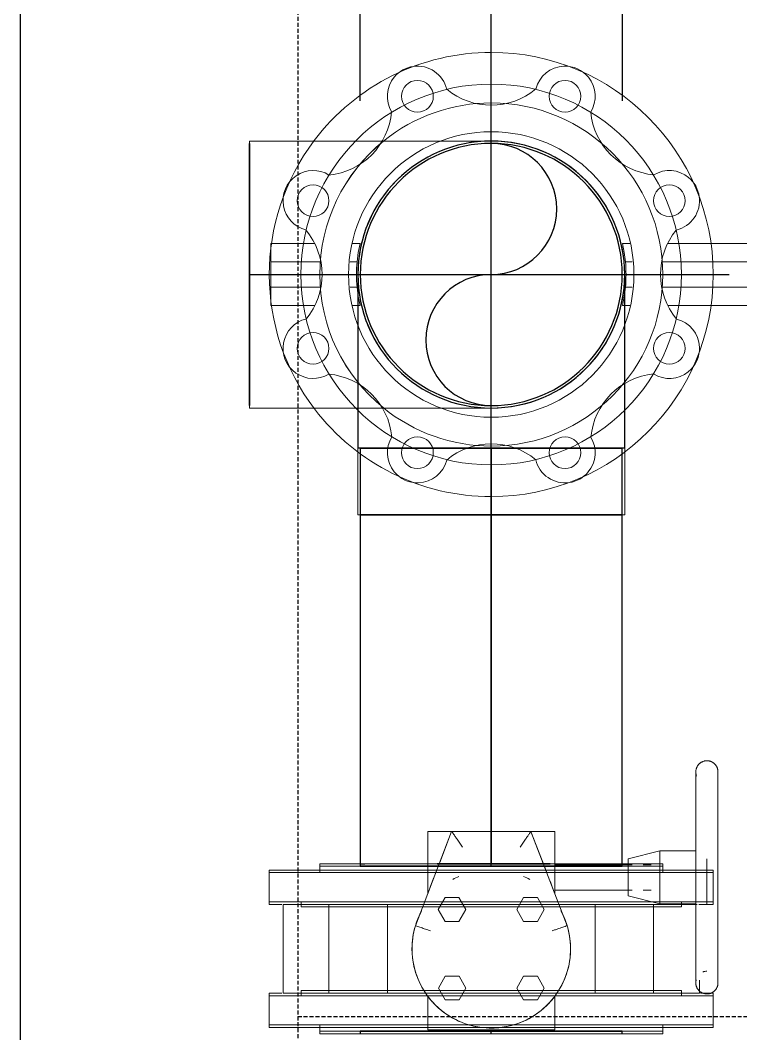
# Model space of a CAD drawing. Extents: x 0 to 160756, y 0 to 229247.
# Drawn here: x 54235 to 54690, y 73039 to 73678 of the extents above; entities that cross this region are included whole.
import ezdxf
from ezdxf.xclip import XClip

# ---------------------------------------------------------------- set-up
doc = ezdxf.new("R2010")
doc.units = 0
doc.header["$LTSCALE"] = 10
doc.header["$XCLIPFRAME"] = 2
doc.linetypes.add('H12設備棟3F$0$HIDDEN', pattern=[0.375, 0.25, -0.125])
for name, color, linetype in [('H12設備棟3F$0$ARC-BEAM', 252, 'H12設備棟3F$0$HIDDEN'), ('H12設備棟3F$0$KABE1', 252, 'Continuous'), ('XCM7P30CDA$0$U-CDA-PIPE', 252, 'Continuous')]:
    doc.layers.add(name, color=color, linetype=linetype)
doc.layers.add('XCM7P30CDA$0$M-PIPE--10', color=252, linetype='Continuous', lineweight=5)
doc.layers.add('XCM7P30CDA$0$細線-1', color=252, linetype='Continuous', lineweight=5)

# ---------------------------------------------------------------- blocks, each defined once
blk = doc.blocks.new('H12設備棟3F')
at = {"layer": 'H12設備棟3F$0$ARC-BEAM'}
for p, q in [((54410.23, 76875.3), (54410.23, 68825.3)), ((54410.23, 73050.3), (58435.23, 73050.3))]:
    blk.add_line(p, q, dxfattribs=at)
at = {"layer": 'H12設備棟3F$0$KABE1', "linetype": 'Continuous', "lineweight": 30}
blk.add_line((54235.23, 76875.3), (54235.23, 70075.3), dxfattribs=at)
blk = doc.blocks.new('XCM7P30CDA$0$法蘭 - JIS 10K - 標準-875956-LB1 全區')
at = {"layer": 'XCM7P30CDA$0$M-PIPE--10'}
for p, q in [((3.18, 140), (1.59, 140)), ((1.59, 132.08), (1.59, 140)), ((1.59, 140), (1.59, 132.08)), ((25.59, 93.66), (25.59, 108.15)), ((25.59, 108.15), (25.59, 93.66))]:
    blk.add_line(p, q, dxfattribs=at)
at = {"layer": 'XCM7P30CDA$0$細線-1'}
for p, q in [((21.59, 140), (21.59, -140)), ((1.59, 120), (0, 120)), ((0, -120), (0, 120)), ((0, 120), (0, 31.06)), ((23.18, 108.15), (21.59, 108.15)), ((25.59, 93.66), (25.59, -108.15)), ((1.59, -41.47), (1.59, 42.16)), ((0, -31.06), (0, -120)), ((25.59, -108.15), (25.59, -93.66)), ((21.59, -108.15), (25.59, -108.15)), ((0, -120), (1.59, -120)), ((1.59, -140), (1.59, -130.92)), ((1.59, -140), (21.59, -140))]:
    blk.add_line(p, q, dxfattribs=at)
blk = doc.blocks.new('XCM7P30CDA$0$法蘭 - JIS 10K - 標準-1018274-LB1 全區')
at = {"layer": 'XCM7P30CDA$0$M-PIPE--10'}
for p, q in [((3.17, 140), (1.59, 140)), ((1.59, 140), (1.59, 132.06)), ((1.59, 132.06), (1.59, 140)), ((25.59, 108.15), (25.59, 93.66)), ((25.59, 93.66), (25.59, 108.15)), ((25.59, -93.66), (25.59, -108.15)), ((25.59, -108.15), (25.59, -93.66)), ((1.59, -132.08), (1.59, -140)), ((1.59, -140), (1.59, -132.08)), ((1.59, -140), (3.17, -140))]:
    blk.add_line(p, q, dxfattribs=at)
at = {"layer": 'XCM7P30CDA$0$細線-1'}
for p, q in [((21.59, 140), (21.59, -140)), ((1.59, 120), (0, 120)), ((0, 120), (0, 31.06)), ((0, -120), (0, 120)), ((23.17, 108.15), (21.59, 108.15)), ((25.59, 93.66), (25.59, -93.66)), ((1.59, -40.14), (1.59, 40.14)), ((0, -31.06), (0, -120)), ((21.59, -108.15), (23.17, -108.15)), ((0, -120), (1.59, -120))]:
    blk.add_line(p, q, dxfattribs=at)
blk = doc.blocks.new('XCM7P30CDA$0$短彎頭 - 焊接 1 - 90度-V195-LB1 全區')
at = {"layer": 'XCM7P30CDA$0$M-PIPE--10'}
for p, q in [((23929.34, 166528.51), (23845.19, 166528.51)), ((23848.06, 166528.51), (23929.34, 166528.51)), ((23929.34, 166528.51), (24010.62, 166528.51)), ((24013.49, 166528.51), (23929.34, 166528.51))]:
    blk.add_line(p, q, dxfattribs=at)
at = {"layer": 'XCM7P30CDA$0$M-PIPE--10', "flags": 128}
for points in [[(23845.19, 166528.51), (23845.19, 166534.57), (23845.19, 166540.62), (23845.19, 166546.65), (23845.19, 166552.65), (23845.19, 166558.61), (23845.19, 166564.52), (23845.19, 166569.63)], [(24013.49, 166569.63), (24013.49, 166566.11), (24013.49, 166560.21), (24013.49, 166554.26), (24013.49, 166548.27), (24013.49, 166542.25), (24013.49, 166536.2), (24013.49, 166530.14), (24013.49, 166528.51)]]:
    blk.add_lwpolyline(points, dxfattribs=at)
at = {"layer": 'XCM7P30CDA$0$細線-1', "flags": 128}
for points in [[(23845.19, 166680.02), (23845.26, 166683.39), (23845.46, 166686.75), (23845.8, 166690.09), (23846.27, 166693.43), (23846.87, 166696.74), (23847.6, 166700.02), (23848.47, 166703.28), (23849.46, 166706.49), (23850.59, 166709.66), (23851.83, 166712.79), (23853.21, 166715.86), (23854.7, 166718.88), (23856.31, 166721.83), (23858.05, 166724.72), (23859.89, 166727.54), (23861.85, 166730.27), (23863.91, 166732.93), (23866.08, 166735.51), (23868.35, 166737.99), (23870.71, 166740.39), (23873.17, 166742.68), (23875.73, 166744.88), (23878.36, 166746.97), (23881.08, 166748.96), (23883.88, 166750.83), (23886.74, 166752.59), (23889.68, 166754.24), (23892.68, 166755.76), (23895.74, 166757.17), (23898.85, 166758.45), (23902.01, 166759.61), (23905.21, 166760.64), (23908.46, 166761.54), (23911.73, 166762.31), (23915.04, 166762.95), (23918.37, 166763.45), (23921.71, 166763.82), (23925.07, 166764.06), (23928.43, 166764.17), (23929.34, 166764.17)], [(23929.34, 166764.17), (23932.71, 166764.1), (23936.07, 166763.9), (23939.42, 166763.57), (23942.75, 166763.1), (23946.06, 166762.49), (23949.34, 166761.76), (23952.6, 166760.89), (23955.81, 166759.9), (23958.99, 166758.78), (23962.11, 166757.53), (23965.18, 166756.16), (23968.2, 166754.66), (23971.15, 166753.05), (23974.04, 166751.32), (23976.86, 166749.47), (23979.6, 166747.52), (23982.25, 166745.45), (23984.83, 166743.29), (23987.31, 166741.02), (23989.71, 166738.65), (23992, 166736.19), (23994.2, 166733.64), (23996.29, 166731), (23998.28, 166728.28), (24000.15, 166725.49), (24001.91, 166722.62), (24003.56, 166719.68), (24005.09, 166716.68), (24006.49, 166713.63), (24007.77, 166710.51), (24008.93, 166707.35), (24009.96, 166704.15), (24010.86, 166700.9), (24011.63, 166697.63), (24012.27, 166694.32), (24012.77, 166691), (24013.15, 166687.65), (24013.38, 166684.29), (24013.49, 166680.93), (24013.49, 166680.02)], [(23845.19, 166569.68), (23845.19, 166570.38), (23845.19, 166576.17), (23845.19, 166581.88), (23845.19, 166587.51), (23845.19, 166593.04), (23845.19, 166598.47), (23845.19, 166603.79), (23845.19, 166608.99), (23845.19, 166614.06), (23845.19, 166618.99), (23845.19, 166623.78), (23845.19, 166628.41), (23845.19, 166632.89), (23845.19, 166637.2), (23845.19, 166641.33), (23845.19, 166645.28), (23845.19, 166649.05), (23845.19, 166652.63), (23845.19, 166656), (23845.19, 166659.17), (23845.19, 166662.14), (23845.19, 166664.88), (23845.19, 166667.42), (23845.19, 166669.72), (23845.19, 166671.81), (23845.19, 166673.66), (23845.19, 166675.28), (23845.19, 166676.67), (23845.19, 166677.82), (23845.19, 166678.73), (23845.19, 166679.4), (23845.19, 166679.83), (23845.19, 166680.01), (23845.19, 166680.02)], [(24013.49, 166680.02), (24013.49, 166679.9), (24013.49, 166679.54), (24013.49, 166678.93), (24013.49, 166678.09), (24013.49, 166677), (24013.49, 166675.68), (24013.49, 166674.12), (24013.49, 166672.33), (24013.49, 166670.31), (24013.49, 166668.06), (24013.49, 166665.59), (24013.49, 166662.9), (24013.49, 166659.99), (24013.49, 166656.88), (24013.49, 166653.56), (24013.49, 166650.04), (24013.49, 166646.32), (24013.49, 166642.42), (24013.49, 166638.33), (24013.49, 166634.07), (24013.49, 166629.64), (24013.49, 166625.04), (24013.49, 166620.3), (24013.49, 166615.4), (24013.49, 166610.37), (24013.49, 166605.21), (24013.49, 166599.92), (24013.49, 166594.52), (24013.49, 166589.01), (24013.49, 166583.41), (24013.49, 166577.72), (24013.49, 166571.95), (24013.49, 166569.68)]]:
    blk.add_lwpolyline(points, dxfattribs=at)
at = {"layer": 'XCM7P30CDA$0$細線-1'}
for start, end in [(90, 270), (317.78387, 90), (270, 315)]:
    blk.add_arc((23929.34, 166680.02), 84.15, start, end, dxfattribs=at)
blk = doc.blocks.new('XCM7P30CDA$0$Butterfly-Valve-150A-手輪 - 150A-1311922-LB1 全區')
at = {"layer": 'XCM7P30CDA$0$M-PIPE--10'}
for p, q in [((28, 131.35), (-28, 131.35)), ((28, 131.35), (-28, 131.35)), ((-28, 102.55), (-28, 131.25)), ((28, 131.25), (28, 102.55)), ((-28, 120.04), (-28, 125.11)), ((-28, 124.95), (-28, 116.72)), ((-28, 124.29), (-28, 120.01)), ((28, 125.11), (28, 120.04)), ((28, 116.72), (28, 124.95)), ((28, 120.01), (28, 124.29)), ((-28, 116.72), (-28, 115.79)), ((28, 115.79), (28, 116.72)), ((-28, 92.64), (-28, 102.55)), ((28, 102.55), (-28, 102.55)), ((28, 102.55), (28, 92.64)), ((28, 65.54), (-28, 65.54)), ((-28, 40.18), (-28, 65.5)), ((28, 65.5), (28, 44.74)), ((74, 25), (14.54, 47.84)), ((-30, 40), (-51, 40)), ((-51, 32.5), (-51, 40)), ((-51, 40), (-51, 32.5)), ((-30, 40), (-51, 40)), ((74, 40), (34.95, 40)), ((74, 40), (34.95, 40)), ((74, 32.5), (74, 40)), ((74, 40), (74, 32.5)), ((-51, 23.13), (-51, 32.5)), ((-32.25, 28.98), (-24.75, 33.31)), ((-24.75, 33.31), (-17.25, 28.98)), ((17.25, 29.08), (24.75, 33.41)), ((24.75, 33.41), (32.25, 29.08)), ((54.47, 32.5), (74, 25)), ((74, 32.5), (74, 31.43)), ((-32.25, 20.32), (-32.25, 28.98)), ((-17.25, 28.98), (-17.25, 20.32)), ((17.25, 20.42), (17.25, 29.08)), ((32.25, 29.08), (32.25, 20.42)), ((74, 31.43), (74, 25)), ((-51, -23.13), (-51, 23.13)), ((-24.75, 15.99), (-32.25, 20.32)), ((-17.25, 20.32), (-24.75, 15.99)), ((24.75, 16.09), (17.25, 20.42)), ((32.25, 20.42), (24.75, 16.09)), ((74, -25), (74, 25)), ((-51, 17.75), (-51, 15.5)), ((-51, 15.5), (-51, 17.75)), ((-32.25, -20.42), (-24.75, -16.09)), ((-24.75, -16.09), (-17.25, -20.42)), ((17.25, -20.42), (24.75, -16.09)), ((24.75, -16.09), (32.25, -20.42)), ((-51, -35), (-51, -23.13)), ((-32.25, -29.08), (-32.25, -20.42)), ((-17.25, -20.42), (-17.25, -29.08)), ((14.54, -47.84), (74, -25)), ((17.25, -29.08), (17.25, -20.42)), ((32.25, -20.42), (32.25, -29.08)), ((74, -25), (47.97, -35)), ((74, -25), (74, -31.43)), ((-24.75, -33.41), (-32.25, -29.08)), ((-17.25, -29.08), (-24.75, -33.41)), ((24.75, -33.41), (17.25, -29.08)), ((32.25, -29.08), (24.75, -33.41)), ((74, -31.43), (74, -35)), ((-51, -40), (-51, -35)), ((-51, -35), (-51, -36.29)), ((74, -36.29), (74, -35)), ((74, -35), (74, -40)), ((74, -40), (74, -37.5)), ((-51, -38.54), (-51, -40)), ((-51, -40), (-30, -40)), ((-28, -65.51), (-28, -40.02)), ((28, -44.53), (28, -65.51)), ((34.95, -40), (74, -40)), ((37, -40), (37, -88.84)), ((37, -40), (37.27, -40)), ((53, -40), (37, -40)), ((52.73, -40), (53, -40)), ((53, -88.84), (53, -40)), ((-28, -62.14), (-28, -60.3)), ((-28, -60.3), (-28, -62.14)), ((28, -62.14), (28, -60.3)), ((28, -60.3), (28, -62.14)), ((-28, -65.54), (28, -65.54)), ((33.37, -86.38), (28.37, -106.25)), ((33.37, -86.38), (56.62, -86.38)), ((37.29, -86.38), (33.37, -86.38)), ((48.16, -86.38), (41.84, -86.38)), ((56.62, -86.38), (52.71, -86.38)), ((61.62, -106.25), (56.62, -86.38)), ((-28, -102.37), (-28, -92.47)), ((28, -92.47), (28, -102.37)), ((37, -95.78), (37, -100.85)), ((53, -100.85), (53, -95.78)), ((-28, -131.27), (-28, -102.37)), ((28, -102.37), (-28, -102.37)), ((28, -102.37), (28, -129.86)), ((61.62, -106.25), (28.37, -106.25)), ((28.37, -106.25), (36.79, -106.25)), ((28.37, -106.25), (28.37, -129.15)), ((53.21, -106.25), (61.62, -106.25)), ((61.62, -129.24), (61.62, -106.25)), ((-28, -115.77), (-28, -116.93)), ((-28, -116.93), (-28, -125.11)), ((-28, -120.02), (-28, -124.46)), ((-28, -124.95), (-28, -120.04)), ((28, -116.93), (28, -115.77)), ((28, -125.11), (28, -116.93)), ((28, -124.46), (28, -120.02)), ((28, -120.04), (28, -124.95)), ((-28, -131.35), (-28, -131.25)), ((-28, -131.35), (-19.88, -131.35)), ((-28, -131.35), (-19.88, -131.35)), ((33.94, -129), (-21.5, -129)), ((111.5, -129), (56.06, -129)), ((28.37, -136), (56.76, -136)), ((52.34, -136), (37.66, -136)), ((-21.5, -143), (45, -143)), ((45, -143), (111.5, -143))]:
    blk.add_line(p, q, dxfattribs=at)
at = {"layer": 'XCM7P30CDA$0$M-PIPE--10', "flags": 128}
for points in [[(14.54, 47.84), (12.61, 48.38), (10.67, 48.85), (8.7, 49.24), (6.73, 49.55), (4.74, 49.77), (2.75, 49.92), (0.75, 49.99), (-1.25, 49.98), (-3.25, 49.89), (-5.24, 49.72), (-7.23, 49.48), (-9.2, 49.15), (-11.16, 48.74), (-13.1, 48.25), (-15.02, 47.69), (-16.91, 47.05), (-18.78, 46.34), (-20.62, 45.55), (-22.42, 44.69), (-24.19, 43.76), (-25.92, 42.76), (-27.61, 41.68), (-29.26, 40.55), (-30.85, 39.34), (-32.4, 38.08), (-33.9, 36.75), (-35.34, 35.37), (-36.73, 33.93), (-38.06, 32.43), (-39.32, 30.88), (-40.53, 29.29), (-41.66, 27.64), (-42.74, 25.95), (-43.74, 24.22), (-44.67, 22.45), (-45.54, 20.65), (-46.33, 18.81), (-47.04, 16.95), (-47.68, 15.05), (-48.24, 13.13), (-48.73, 11.19), (-49.14, 9.23), (-49.47, 7.26), (-49.72, 5.28), (-49.89, 3.29), (-49.98, 1.29), (-49.99, -0.71), (-49.93, -2.71), (-49.78, -4.71), (-49.55, -6.69), (-49.24, -8.67), (-48.86, -10.63), (-48.39, -12.58), (-47.85, -14.5), (-47.23, -16.4), (-46.54, -18.28), (-45.77, -20.12), (-44.93, -21.94), (-44.02, -23.72), (-43.03, -25.46), (-41.98, -27.16), (-40.86, -28.82), (-39.68, -30.43), (-38.43, -31.99), (-37.12, -33.5), (-35.75, -34.96), (-34.32, -36.36), (-32.84, -37.7), (-31.31, -38.99), (-29.72, -40.21), (-28.09, -41.36), (-26.41, -42.45), (-24.69, -43.48), (-22.94, -44.43), (-21.14, -45.31), (-19.31, -46.12), (-17.45, -46.86), (-15.56, -47.52), (-13.65, -48.1), (-11.72, -48.61), (-9.76, -49.04), (-7.8, -49.39), (-5.81, -49.66), (-3.82, -49.85), (-1.83, -49.97), (0.17, -50), (2.17, -49.95), (4.17, -49.83), (6.16, -49.62), (8.14, -49.33), (10.1, -48.97), (12.05, -48.53), (13.98, -48), (14.54, -47.84)], [(41.92, 37.32), (39.52, 38.25), (37.56, 39), (36.13, 39.55), (35.24, 39.89), (34.95, 40)], [(34.95, 40), (36.91, 39.25), (39.54, 38.24), (42.74, 37.01), (46.39, 35.6), (50.35, 34.08)], [(43.51, -36.71), (41.46, -37.5), (39.6, -38.21), (37.99, -38.83), (36.69, -39.33), (35.73, -39.7), (35.15, -39.92), (34.95, -40)], [(34.95, -40), (35.15, -39.92), (35.73, -39.7), (36.69, -39.33), (37.99, -38.83), (39.6, -38.21), (41.46, -37.5), (43.51, -36.71)], [(-28.5, -136), (-28.49, -135.72), (-28.48, -135.44), (-28.45, -135.16), (-28.41, -134.88), (-28.36, -134.61), (-28.3, -134.34), (-28.23, -134.07), (-28.14, -133.8), (-28.05, -133.53), (-27.95, -133.27), (-27.83, -133.02), (-27.71, -132.77), (-27.57, -132.52), (-27.43, -132.28), (-27.28, -132.05), (-27.11, -131.82), (-26.94, -131.6), (-26.76, -131.38), (-26.57, -131.18), (-26.38, -130.98), (-26.17, -130.79), (-25.96, -130.6), (-25.74, -130.43), (-25.51, -130.27), (-25.28, -130.11), (-25.04, -129.96), (-24.8, -129.83), (-24.55, -129.7), (-24.3, -129.58), (-24.04, -129.48), (-23.77, -129.38), (-23.51, -129.29), (-23.24, -129.22), (-22.96, -129.15), (-22.69, -129.1), (-22.41, -129.06), (-22.13, -129.03), (-21.86, -129.01), (-21.58, -129), (-21.5, -129)], [(111.5, -129), (111.45, -129), (111.29, -129), (111.02, -129), (110.65, -129), (110.17, -129), (109.59, -129), (108.91, -129), (108.12, -129), (107.24, -129), (106.25, -129), (105.17, -129), (103.99, -129), (102.71, -129), (101.34, -129), (99.88, -129), (98.34, -129), (96.71, -129), (95, -129), (93.2, -129), (91.33, -129), (89.39, -129), (87.37, -129), (85.29, -129), (83.14, -129), (80.93, -129), (78.66, -129), (76.34, -129), (73.97, -129), (71.56, -129), (69.1, -129), (66.6, -129), (64.07, -129), (61.5, -129), (58.91, -129), (56.3, -129), (53.67, -129), (51.03, -129), (48.38, -129), (45.72, -129), (43.06, -129), (40.4, -129), (37.75, -129), (35.11, -129), (32.49, -129), (29.89, -129), (27.31, -129), (24.76, -129), (22.25, -129), (19.77, -129), (17.33, -129), (14.93, -129), (12.58, -129), (10.29, -129), (8.05, -129), (5.86, -129), (3.75, -129), (1.69, -129), (-0.29, -129), (-2.2, -129), (-4.04, -129), (-5.79, -129), (-7.47, -129), (-9.06, -129), (-10.57, -129), (-11.98, -129), (-13.31, -129), (-14.54, -129), (-15.68, -129), (-16.72, -129), (-17.66, -129), (-18.5, -129), (-19.24, -129), (-19.87, -129), (-20.41, -129), (-20.83, -129), (-21.16, -129), (-21.37, -129), (-21.48, -129), (-21.5, -129)], [(-21.5, -129), (-21.45, -129), (-21.29, -129), (-21.02, -129), (-20.65, -129), (-20.17, -129), (-19.59, -129), (-18.91, -129), (-18.12, -129), (-17.24, -129), (-16.25, -129), (-15.17, -129), (-13.99, -129), (-12.71, -129), (-11.34, -129), (-9.88, -129), (-8.34, -129), (-6.71, -129), (-5, -129), (-3.2, -129)], [(94.04, -129), (95.79, -129), (97.47, -129), (99.06, -129), (100.57, -129), (101.98, -129), (103.31, -129), (104.54, -129), (105.68, -129), (106.72, -129), (107.66, -129), (108.5, -129), (109.24, -129), (109.87, -129), (110.41, -129), (110.83, -129), (111.16, -129), (111.37, -129), (111.48, -129), (111.5, -129)], [(111.5, -129), (111.78, -129.01), (112.06, -129.02), (112.34, -129.05), (112.62, -129.09), (112.89, -129.14), (113.16, -129.2), (113.43, -129.27), (113.7, -129.36), (113.97, -129.45), (114.23, -129.55), (114.48, -129.67), (114.73, -129.79), (114.98, -129.93), (115.22, -130.07), (115.45, -130.22), (115.68, -130.39), (115.9, -130.56), (116.12, -130.74), (116.32, -130.93), (116.52, -131.12), (116.71, -131.33), (116.9, -131.54), (117.07, -131.76), (117.23, -131.99), (117.39, -132.22), (117.54, -132.46), (117.67, -132.7), (117.8, -132.95), (117.92, -133.2), (118.02, -133.46), (118.12, -133.73), (118.21, -133.99), (118.28, -134.26), (118.35, -134.54), (118.4, -134.81), (118.44, -135.09), (118.47, -135.37), (118.49, -135.64), (118.5, -135.92), (118.5, -136)], [(-21.5, -143), (-21.78, -142.99), (-22.06, -142.98), (-22.34, -142.95), (-22.62, -142.91), (-22.89, -142.86), (-23.16, -142.8), (-23.43, -142.73), (-23.7, -142.64), (-23.97, -142.55), (-24.23, -142.45), (-24.48, -142.33), (-24.73, -142.21), (-24.98, -142.07), (-25.22, -141.93), (-25.45, -141.78), (-25.68, -141.61), (-25.9, -141.44), (-26.12, -141.26), (-26.32, -141.07), (-26.52, -140.88), (-26.71, -140.67), (-26.9, -140.46), (-27.07, -140.24), (-27.23, -140.01), (-27.39, -139.78), (-27.54, -139.54), (-27.67, -139.3), (-27.8, -139.05), (-27.92, -138.8), (-28.02, -138.54), (-28.12, -138.27), (-28.21, -138.01), (-28.28, -137.74), (-28.35, -137.46), (-28.4, -137.19), (-28.44, -136.91), (-28.47, -136.63), (-28.49, -136.36), (-28.5, -136.08), (-28.5, -136)], [(118.5, -136), (118.49, -136.28), (118.48, -136.56), (118.45, -136.84), (118.41, -137.12), (118.36, -137.39), (118.3, -137.66), (118.23, -137.93), (118.14, -138.2), (118.05, -138.47), (117.95, -138.73), (117.83, -138.98), (117.71, -139.23), (117.57, -139.48), (117.43, -139.72), (117.28, -139.95), (117.11, -140.18), (116.94, -140.4), (116.76, -140.62), (116.57, -140.82), (116.38, -141.02), (116.17, -141.21), (115.96, -141.4), (115.74, -141.57), (115.51, -141.73), (115.28, -141.89), (115.04, -142.04), (114.8, -142.17), (114.55, -142.3), (114.3, -142.42), (114.04, -142.52), (113.77, -142.62), (113.51, -142.71), (113.24, -142.78), (112.96, -142.85), (112.69, -142.9), (112.41, -142.94), (112.13, -142.97), (111.86, -142.99), (111.58, -143), (111.5, -143)], [(-21.5, -143), (-21.45, -143), (-21.29, -143), (-21.02, -143), (-20.65, -143), (-20.17, -143), (-19.59, -143), (-18.91, -143), (-18.12, -143), (-17.24, -143), (-16.25, -143), (-15.17, -143), (-13.99, -143), (-12.71, -143), (-11.34, -143), (-9.88, -143), (-8.34, -143), (-6.71, -143), (-5, -143), (-3.2, -143), (-1.33, -143), (0.61, -143), (2.63, -143), (4.71, -143), (6.86, -143), (9.07, -143), (11.34, -143), (13.66, -143), (16.03, -143), (18.44, -143), (20.9, -143), (23.4, -143), (25.93, -143), (28.5, -143), (31.09, -143), (33.7, -143), (36.33, -143), (38.97, -143), (41.62, -143), (44.28, -143), (46.94, -143), (49.6, -143), (52.25, -143), (54.89, -143), (57.51, -143), (60.11, -143), (62.69, -143), (65.24, -143), (67.75, -143), (70.23, -143), (72.67, -143), (75.07, -143), (77.42, -143), (79.71, -143), (81.95, -143), (84.14, -143), (86.25, -143), (88.31, -143)], [(-18.5, -143), (-19.24, -143), (-19.87, -143), (-20.41, -143), (-20.83, -143), (-21.16, -143), (-21.37, -143), (-21.48, -143), (-21.5, -143)], [(-4.04, -143), (-5.79, -143), (-7.47, -143), (-9.06, -143), (-10.57, -143), (-11.98, -143), (-13.31, -143), (-14.54, -143)], [(88.31, -143), (90.29, -143), (92.2, -143), (94.04, -143), (95.79, -143), (97.47, -143), (99.06, -143), (100.57, -143), (101.98, -143), (103.31, -143), (104.54, -143), (105.68, -143), (106.72, -143), (107.66, -143), (108.5, -143), (109.24, -143), (109.87, -143), (110.41, -143), (110.83, -143), (111.16, -143), (111.37, -143), (111.48, -143), (111.5, -143)], [(111.5, -143), (111.45, -143), (111.29, -143), (111.02, -143), (110.65, -143), (110.17, -143), (109.59, -143), (108.91, -143), (108.12, -143), (107.24, -143), (106.25, -143), (105.17, -143), (103.99, -143), (102.71, -143), (101.34, -143), (99.88, -143), (98.34, -143), (96.71, -143), (95, -143), (93.2, -143)]]:
    blk.add_lwpolyline(points, dxfattribs=at)
at = {"layer": 'XCM7P30CDA$0$M-PIPE--10'}
for start, end in [(90, 141.42857), (73.20839, 90), (61.46989, 71.8167), (139.4584, 224.427), (146.80158, 166.46443), (24.09229, 29.06458), (167.3722, 190.8719), (193.94124, 213.19842), (330.93542, 335.90771), (220.32819, 270), (270, 298.53011)]:
    blk.add_arc((0, 0), 50, start, end, dxfattribs=at)
for points, knots in [([(14.54, 47.84), (14.54, 47.84), (14.31, 47.19), (13.46, 44.7), (12.38, 41.55), (11.66, 39.43), (11.3, 38.37)], [0, 0, 0, 0, 0.285714, 0.571429, 0.785714, 1, 1, 1, 1]), ([(-38, 32.5), (-37.45, 33.14), (-36.34, 34.37), (-34.77, 35.95), (-33.67, 36.97), (-33.04, 37.53), (-32.63, 37.88), (-32.12, 38.32), (-31.53, 38.81), (-30.8, 39.39), (-30.3, 39.77), (-30, 40)], [0, 0, 0, 0, 0.2, 0.4, 0.55, 0.5875, 0.625, 0.7, 0.775, 0.85, 1, 1, 1, 1]), ([(-30, 40), (-30.01, 39.99), (-30.07, 39.95), (-30.22, 39.84), (-30.36, 39.73), (-30.54, 39.59), (-30.77, 39.41), (-30.97, 39.25), (-31.15, 39.11), (-31.28, 39.01), (-31.41, 38.9), (-31.6, 38.75), (-31.85, 38.54), (-32.16, 38.28), (-32.48, 38.01), (-32.81, 37.73), (-33.25, 37.34), (-34.05, 36.63), (-35.22, 35.51), (-36.63, 34.06), (-37.54, 33.03), (-38, 32.5)], [0, 0, 0, 0, 0.071429, 0.107143, 0.142857, 0.178571, 0.214286, 0.25, 0.267857, 0.285714, 0.303571, 0.321429, 0.357143, 0.392857, 0.428571, 0.464286, 0.5, 0.571429, 0.714286, 0.857143, 1, 1, 1, 1]), ([(64, 18.13), (64.89, 18.72), (66.18, 19.63), (67.84, 20.77), (69.01, 21.57), (70.1, 22.32), (71.09, 23), (71.96, 23.6), (72.93, 24.26), (73.77, 24.84), (74, 25), (74, 25)], [0, 0, 0, 0, 0.166667, 0.25, 0.333333, 0.416667, 0.5, 0.583333, 0.666667, 0.833333, 1, 1, 1, 1]), ([(64, -18.13), (64.87, -18.74), (66.18, -19.63), (67.84, -20.77), (69.01, -21.57), (70.11, -22.32), (71.09, -23), (71.96, -23.59), (72.93, -24.26), (73.77, -24.84), (74, -25), (74, -25)], [0, 0, 0, 0, 0.166667, 0.25, 0.333333, 0.416667, 0.5, 0.583333, 0.666667, 0.833333, 1, 1, 1, 1]), ([(-34.7, -36), (-34.37, -36.32), (-33.69, -36.95), (-32.94, -37.62), (-32.45, -38.04), (-32.21, -38.24), (-31.98, -38.44), (-31.71, -38.66), (-31.41, -38.9), (-31.14, -39.12), (-30.94, -39.27), (-30.76, -39.42), (-30.53, -39.6), (-30.34, -39.74), (-30.23, -39.83), (-30.13, -39.9), (-30.04, -39.97), (-30.01, -39.99), (-30, -40)], [0.1428571, 0.1428571, 0.1428571, 0.1428571, 0.2857143, 0.4285714, 0.4642857, 0.5, 0.5357143, 0.5714286, 0.625, 0.6785714, 0.7053571, 0.7321429, 0.7857143, 0.8392857, 0.8660714, 0.8928571, 0.9464286, 1, 1, 1, 1]), ([(-30, -40), (-30.01, -39.99), (-30.05, -39.96), (-30.15, -39.89), (-30.25, -39.81), (-30.38, -39.71), (-30.54, -39.59), (-30.68, -39.48), (-30.81, -39.38), (-30.9, -39.31), (-30.99, -39.23), (-31.13, -39.13), (-31.3, -38.99), (-31.52, -38.81), (-31.75, -38.63), (-31.98, -38.44), (-32.29, -38.17), (-32.86, -37.69), (-33.36, -37.25), (-33.69, -36.94)], [0, 0, 0, 0, 0.0714286, 0.1071429, 0.1428571, 0.1785714, 0.2142857, 0.25, 0.2678571, 0.2857143, 0.3035714, 0.3214286, 0.3571429, 0.3928571, 0.4285714, 0.4642857, 0.5, 0.5714286, 0.7142857, 0.7142857, 0.7142857, 0.7142857]), ([(11.3, -38.37), (11.54, -39.08), (12.02, -40.49), (12.94, -43.18), (13.81, -45.74), (14.41, -47.48), (14.54, -47.84), (14.54, -47.84)], [0, 0, 0, 0, 0.142857, 0.285714, 0.571429, 0.785714, 1, 1, 1, 1]), ([(-14.64, -133.41), (-14.6, -133.51), (-14.52, -133.71), (-14.37, -134.12), (-14.16, -134.87), (-14.09, -135.54), (-14.09, -136)], [0.8, 0.8, 0.8, 0.8, 0.825, 0.85, 0.9, 1, 1, 1, 1])]:
    blk.add_open_spline(points, degree=3, knots=knots, dxfattribs=at)
for points in [[(-21.5, -129), (-21.18, -129), (-20.54, -129.04), (-19.9, -129.17), (-19.58, -129.26)], [(-19.58, -129.26), (-20.21, -129.09), (-20.86, -129), (-21.5, -129)], [(108.76, -129.53), (109.21, -129.35), (110.13, -129.09), (111.04, -129), (111.5, -129)], [(111.5, -129), (111.04, -129), (110.13, -129.09), (109.21, -129.35), (108.76, -129.53)]]:
    blk.add_open_spline(points, degree=3, dxfattribs=at)
at = {"layer": 'XCM7P30CDA$0$細線-1'}
for p, q in [((-28, 131.16), (-28, 131.25)), ((28, 131.25), (28, 131.16)), ((-51, -40), (-51, -39.33)), ((-51, -39.33), (-51, -40)), ((74, -40), (74, -39.33)), ((74, -39.33), (74, -40)), ((13.98, -48), (14.54, -47.84)), ((-28, -131.27), (-28, -131.13)), ((-28, -131.35), (-28, -131.25))]:
    blk.add_line(p, q, dxfattribs=at)
at = {"layer": 'XCM7P30CDA$0$細線-1', "flags": 128}
for points in [[(-28.5, -136), (-28.49, -135.72), (-28.48, -135.44), (-28.45, -135.16), (-28.41, -134.88), (-28.36, -134.61), (-28.3, -134.34), (-28.23, -134.07), (-28.14, -133.8), (-28.05, -133.53), (-27.95, -133.27), (-27.83, -133.02), (-27.71, -132.77), (-27.57, -132.52), (-27.43, -132.28), (-27.28, -132.05), (-27.11, -131.82), (-26.94, -131.6), (-26.76, -131.38), (-26.57, -131.18), (-26.38, -130.98), (-26.17, -130.79), (-25.96, -130.6), (-25.74, -130.43), (-25.51, -130.27), (-25.28, -130.11), (-25.04, -129.96), (-24.8, -129.83), (-24.55, -129.7), (-24.3, -129.58), (-24.04, -129.48), (-23.77, -129.38), (-23.51, -129.29), (-23.24, -129.22), (-22.96, -129.15), (-22.69, -129.1), (-22.41, -129.06), (-22.13, -129.03), (-21.86, -129.01), (-21.58, -129)], [(111.5, -129), (111.78, -129.01), (112.06, -129.02), (112.34, -129.05), (112.62, -129.09), (112.89, -129.14), (113.16, -129.2), (113.43, -129.27), (113.7, -129.36), (113.97, -129.45), (114.23, -129.55), (114.48, -129.67), (114.73, -129.79), (114.98, -129.93), (115.22, -130.07), (115.45, -130.22), (115.68, -130.39), (115.9, -130.56), (116.12, -130.74), (116.32, -130.93), (116.52, -131.12), (116.71, -131.33), (116.9, -131.54), (117.07, -131.76), (117.23, -131.99), (117.39, -132.22), (117.54, -132.46), (117.67, -132.7), (117.8, -132.95), (117.92, -133.2), (118.02, -133.46), (118.12, -133.73), (118.21, -133.99), (118.28, -134.26), (118.35, -134.54), (118.4, -134.81), (118.44, -135.09), (118.47, -135.37), (118.49, -135.64), (118.5, -135.92), (118.5, -136)], [(-21.5, -143), (-21.78, -142.99), (-22.06, -142.98), (-22.34, -142.95), (-22.62, -142.91), (-22.89, -142.86), (-23.16, -142.8), (-23.43, -142.73), (-23.7, -142.64), (-23.97, -142.55), (-24.23, -142.45), (-24.48, -142.33), (-24.73, -142.21), (-24.98, -142.07), (-25.22, -141.93), (-25.45, -141.78), (-25.68, -141.61), (-25.9, -141.44), (-26.12, -141.26), (-26.32, -141.07), (-26.52, -140.88), (-26.71, -140.67), (-26.9, -140.46), (-27.07, -140.24), (-27.23, -140.01), (-27.39, -139.78), (-27.54, -139.54), (-27.67, -139.3), (-27.8, -139.05), (-27.92, -138.8), (-28.02, -138.54), (-28.12, -138.27), (-28.21, -138.01), (-28.28, -137.74), (-28.35, -137.46), (-28.4, -137.19), (-28.44, -136.91), (-28.47, -136.63), (-28.49, -136.36), (-28.5, -136.08), (-28.5, -136)], [(118.5, -136), (118.49, -136.28), (118.48, -136.56), (118.45, -136.84), (118.41, -137.12), (118.36, -137.39), (118.3, -137.66), (118.23, -137.93), (118.14, -138.2), (118.05, -138.47), (117.95, -138.73), (117.83, -138.98), (117.71, -139.23), (117.57, -139.48), (117.43, -139.72), (117.28, -139.95), (117.11, -140.18), (116.94, -140.4), (116.76, -140.62), (116.57, -140.82), (116.38, -141.02), (116.17, -141.21), (115.96, -141.4), (115.74, -141.57), (115.51, -141.73), (115.28, -141.89), (115.04, -142.04), (114.8, -142.17), (114.55, -142.3), (114.3, -142.42), (114.04, -142.52), (113.77, -142.62), (113.51, -142.71), (113.24, -142.78), (112.96, -142.85), (112.69, -142.9), (112.41, -142.94), (112.13, -142.97), (111.86, -142.99), (111.58, -143)]]:
    blk.add_lwpolyline(points, dxfattribs=at)
at = {"layer": 'XCM7P30CDA$0$細線-1'}
for points in [[(14.54, 47.84), (14.54, 47.84), (14.51, 47.76), (14.45, 47.6)], [(73.66, 24.77), (73.88, 24.92), (74, 25), (74, 25)], [(73.66, -24.77), (73.89, -24.92), (74, -25), (74, -25)], [(14.45, -47.6), (14.51, -47.76), (14.54, -47.84), (14.54, -47.84)]]:
    blk.add_open_spline(points, degree=3, dxfattribs=at)
blk = doc.blocks.new('XCM7P30CDA$0$Butterfly-Valve-150A-手輪 - 150A-V196-LB1 全區')
at = {"layer": 'XCM7P30CDA$0$M-PIPE--10'}
for p, q in [((24121.34, 166699.52), (24066.77, 166699.52)), ((24068.28, 166688.1), (24084.44, 166688.1)), ((24068.28, 166688.1), (24084.34, 166688.1)), ((24068.28, 166671.94), (24084.44, 166671.94)), ((24068.28, 166671.94), (24084.34, 166671.94)), ((24066.77, 166660.52), (24121.34, 166660.52))]:
    blk.add_line(p, q, dxfattribs=at)
for centre, start, end in [((23882.8, 166792.37), 98.05387, 140.42843), ((23975.88, 166792.37), 38.92901, 91.97651), ((24041.69, 166726.56), 8.05387, 50.42843), ((24041.69, 166633.48), 308.92901, 1.97651), ((23882.8, 166567.67), 218.92901, 271.97651), ((23975.88, 166567.67), 278.05387, 320.42843)]:
    blk.add_arc(centre, 19, start, end, dxfattribs=at)
at = {"layer": 'XCM7P30CDA$0$細線-1'}
for p, q in [((23790.34, 166699.52), (23790.34, 166688.1)), ((23818.01, 166699.52), (23790.34, 166699.52)), ((23846.61, 166699.52), (23841.91, 166699.52)), ((24016.77, 166699.52), (24012.07, 166699.52)), ((24066.72, 166699.52), (24040.58, 166699.52)), ((23790.34, 166688.1), (23821.67, 166688.1)), ((23790.34, 166688.1), (23790.34, 166671.94)), ((23840.41, 166688.1), (23844.73, 166688.1)), ((23840.41, 166688.1), (23844.73, 166688.1)), ((24013.96, 166688.1), (24018.28, 166688.1)), ((24013.96, 166688.1), (24018.28, 166688.1)), ((24036.96, 166688.1), (24068.23, 166688.1)), ((24084.49, 166688.1), (24106.19, 166688.1)), ((23790.34, 166671.94), (23821.72, 166671.94)), ((23790.34, 166671.94), (23790.34, 166660.52)), ((23840.41, 166671.94), (23844.73, 166671.94)), ((23840.41, 166671.94), (23844.73, 166671.94)), ((24013.96, 166671.94), (24018.28, 166671.94)), ((24013.96, 166671.94), (24018.28, 166671.94)), ((24037.01, 166671.94), (24068.23, 166671.94)), ((24084.49, 166671.94), (24106.19, 166671.94)), ((23790.34, 166660.52), (23818.11, 166660.52)), ((23841.91, 166660.52), (23846.61, 166660.52)), ((24012.07, 166660.52), (24016.77, 166660.52)), ((24040.67, 166660.52), (24066.72, 166660.52))]:
    blk.add_line(p, q, dxfattribs=at)
at = {"layer": 'XCM7P30CDA$0$細線-1', "flags": 128}
for points in [[(23846.61, 166699.52), (23845.47, 166693.84), (23844.73, 166688.1)], [(24013.96, 166688.1), (24013.21, 166693.84), (24012.07, 166699.52)], [(23844.73, 166671.94), (23845.47, 166666.2), (23846.61, 166660.52)], [(24012.07, 166660.52), (24013.21, 166666.2), (24013.96, 166671.94)]]:
    blk.add_lwpolyline(points, dxfattribs=at)
at = {"layer": 'XCM7P30CDA$0$細線-1'}
for centre, radius, start, end in [((23882.8, 166792.37), 19, 13.30475, 98.05387), ((23975.88, 166792.37), 19, 92.12649, 166.05269), ((23882.8, 166792.37), 19, 140.42843, 211.05269), ((23882.8, 166792.37), 10, 90, 270), ((23882.8, 166792.37), 10, 270, 90), ((23975.88, 166792.37), 10, 90, 270), ((23975.88, 166792.37), 10, 270, 90), ((23975.88, 166792.37), 19, 328.30475, 38.92901), ((23929.24, 166830.73), 44, 230.56714, 309.85552), ((23822.7, 166786.52), 44, 275.56714, 354.85552), ((24035.84, 166786.66), 44, 185.56714, 264.85552), ((23929.34, 166680.02), 90, 90, 270), ((23929.34, 166680.02), 90, 270, 90), ((23816.99, 166726.56), 19, 58.30475, 256.05269), ((24041.69, 166726.56), 19, 50.42843, 121.05269), ((23816.99, 166726.56), 10, 90, 270), ((23816.99, 166726.56), 10, 270, 90), ((24041.69, 166726.56), 10, 90, 270), ((24041.69, 166726.56), 10, 270, 90), ((24041.69, 166726.56), 19, 283.30475, 8.05387), ((23778.63, 166679.92), 44, 320.56714, 39.85552), ((24080.05, 166680.12), 44, 140.56714, 219.85552), ((23929.34, 166680.02), 85, 174.54721, 185.45279), ((23929.34, 166680.02), 85, 354.54721, 5.45279), ((23816.99, 166633.48), 19, 103.30475, 301.05269), ((24041.69, 166633.48), 19, 2.12649, 76.05269), ((23816.99, 166633.48), 10, 90, 270), ((23816.99, 166633.48), 10, 270, 90), ((24041.69, 166633.48), 10, 90, 270), ((24041.69, 166633.48), 10, 270, 90), ((23822.85, 166573.38), 44, 5.56714, 84.85552), ((24035.98, 166573.52), 44, 95.56714, 174.85552), ((24041.69, 166633.48), 19, 238.30475, 308.92901), ((23882.8, 166567.67), 19, 148.30475, 218.92901), ((23882.8, 166567.67), 10, 90, 270), ((23882.8, 166567.67), 10, 270, 90), ((23975.88, 166567.67), 10, 90, 270), ((23975.88, 166567.67), 10, 270, 90), ((23929.44, 166529.31), 44, 50.56714, 129.85552), ((23975.88, 166567.67), 19, 320.42843, 31.05269), ((23882.8, 166567.67), 19, 272.12649, 346.05269), ((23975.88, 166567.67), 19, 193.30475, 278.05387)]:
    blk.add_arc(centre, radius, start, end, dxfattribs=at)
blk = doc.blocks.new('XCM7P30CDA$0$Butterfly-Valve-150A-手輪 - 150A-V198-LB1 全區')
at = {"layer": 'XCM7P30CDA$0$M-PIPE--10'}
for p, q in [((24121.34, 166699.52), (24066.77, 166699.52)), ((24068.28, 166688.1), (24121.34, 166688.1)), ((24068.28, 166688.1), (24084.34, 166688.1)), ((24068.28, 166671.94), (24121.34, 166671.94)), ((24068.28, 166671.94), (24084.34, 166671.94)), ((24066.77, 166660.52), (24121.34, 166660.52))]:
    blk.add_line(p, q, dxfattribs=at)
for centre, start, end in [((23882.8, 166792.37), 98.05387, 140.42843), ((23975.88, 166792.37), 38.92901, 91.97651), ((24041.69, 166726.56), 8.05387, 50.42843), ((24041.69, 166633.48), 308.92901, 1.97651), ((23882.8, 166567.67), 218.92901, 271.97651), ((23975.88, 166567.67), 278.05387, 320.42843)]:
    blk.add_arc(centre, 19, start, end, dxfattribs=at)
at = {"layer": 'XCM7P30CDA$0$細線-1'}
for p, q in [((23790.34, 166699.52), (23790.34, 166688.1)), ((23818.01, 166699.52), (23790.34, 166699.52)), ((23846.61, 166699.52), (23841.91, 166699.52)), ((24016.77, 166699.52), (24012.07, 166699.52)), ((24066.72, 166699.52), (24040.58, 166699.52)), ((23790.34, 166688.1), (23821.67, 166688.1)), ((23790.34, 166688.1), (23790.34, 166671.94)), ((23840.41, 166688.1), (23844.73, 166688.1)), ((23840.41, 166688.1), (23844.73, 166688.1)), ((24013.96, 166688.1), (24018.28, 166688.1)), ((24013.96, 166688.1), (24018.28, 166688.1)), ((24036.96, 166688.1), (24068.23, 166688.1)), ((23790.34, 166671.94), (23821.72, 166671.94)), ((23790.34, 166671.94), (23790.34, 166660.52)), ((23840.41, 166671.94), (23844.73, 166671.94)), ((23840.41, 166671.94), (23844.73, 166671.94)), ((24013.96, 166671.94), (24018.28, 166671.94)), ((24013.96, 166671.94), (24018.28, 166671.94)), ((24037.01, 166671.94), (24068.23, 166671.94)), ((23790.34, 166660.52), (23818.11, 166660.52)), ((23841.91, 166660.52), (23846.61, 166660.52)), ((24012.07, 166660.52), (24016.77, 166660.52)), ((24040.67, 166660.52), (24066.72, 166660.52))]:
    blk.add_line(p, q, dxfattribs=at)
at = {"layer": 'XCM7P30CDA$0$細線-1', "flags": 128}
for points in [[(23846.61, 166699.52), (23845.47, 166693.84), (23844.73, 166688.1)], [(24013.96, 166688.1), (24013.21, 166693.84), (24012.07, 166699.52)], [(23844.73, 166671.94), (23845.47, 166666.2), (23846.61, 166660.52)], [(24012.07, 166660.52), (24013.21, 166666.2), (24013.96, 166671.94)]]:
    blk.add_lwpolyline(points, dxfattribs=at)
at = {"layer": 'XCM7P30CDA$0$細線-1'}
for centre, radius, start, end in [((23882.8, 166792.37), 19, 13.30475, 98.05387), ((23975.88, 166792.37), 19, 92.12649, 166.05269), ((23882.8, 166792.37), 19, 140.42843, 211.05269), ((23882.8, 166792.37), 10, 90, 270), ((23882.8, 166792.37), 10, 270, 90), ((23975.88, 166792.37), 10, 90, 270), ((23975.88, 166792.37), 10, 270, 90), ((23975.88, 166792.37), 19, 328.30475, 38.92901), ((23929.24, 166830.73), 44, 230.56714, 309.85552), ((23822.7, 166786.52), 44, 275.56714, 354.85552), ((24035.84, 166786.66), 44, 185.56714, 264.85552), ((23929.34, 166680.02), 90, 90, 270), ((23929.34, 166680.02), 90, 270, 90), ((23816.99, 166726.56), 19, 58.30475, 256.05269), ((24041.69, 166726.56), 19, 50.42843, 121.05269), ((23816.99, 166726.56), 10, 90, 270), ((23816.99, 166726.56), 10, 270, 90), ((24041.69, 166726.56), 10, 90, 270), ((24041.69, 166726.56), 10, 270, 90), ((24041.69, 166726.56), 19, 283.30475, 8.05387), ((23778.63, 166679.92), 44, 320.56714, 39.85552), ((24080.05, 166680.12), 44, 140.56714, 219.85552), ((23929.34, 166680.02), 85, 174.54721, 185.45279), ((23929.34, 166680.02), 85, 354.54721, 5.45279), ((23816.99, 166633.48), 19, 103.30475, 301.05269), ((24041.69, 166633.48), 19, 2.12649, 76.05269), ((23816.99, 166633.48), 10, 90, 270), ((23816.99, 166633.48), 10, 270, 90), ((24041.69, 166633.48), 10, 90, 270), ((24041.69, 166633.48), 10, 270, 90), ((23822.85, 166573.38), 44, 5.56714, 84.85552), ((24035.98, 166573.52), 44, 95.56714, 174.85552), ((24041.69, 166633.48), 19, 238.30475, 308.92901), ((23882.8, 166567.67), 19, 148.30475, 218.92901), ((23882.8, 166567.67), 10, 90, 270), ((23882.8, 166567.67), 10, 270, 90), ((23975.88, 166567.67), 10, 90, 270), ((23975.88, 166567.67), 10, 270, 90), ((23929.44, 166529.31), 44, 50.56714, 129.85552), ((23975.88, 166567.67), 19, 320.42843, 31.05269), ((23882.8, 166567.67), 19, 272.12649, 346.05269), ((23975.88, 166567.67), 19, 193.30475, 278.05387)]:
    blk.add_arc(centre, radius, start, end, dxfattribs=at)
blk = doc.blocks.new('XCM7P30CDA$0$短彎頭 - 焊接  - 90度-V209-LB1 全區')
at = {"layer": 'XCM7P30CDA$0$M-PIPE--10'}
for p, q in [((23776.94, 166680.02), (23776.94, 166764.17)), ((23776.94, 166761.3), (23776.94, 166680.02)), ((23776.94, 166680.02), (23776.94, 166598.74)), ((23776.94, 166595.87), (23776.94, 166680.02))]:
    blk.add_line(p, q, dxfattribs=at)
at = {"layer": 'XCM7P30CDA$0$M-PIPE--10', "flags": 128}
for points in [[(23929.34, 166764.17), (23929.22, 166764.17), (23928.85, 166764.17), (23928.25, 166764.17), (23927.4, 166764.17), (23926.3, 166764.17), (23924.97, 166764.17), (23923.41, 166764.17), (23921.61, 166764.17), (23919.57, 166764.17), (23917.31, 166764.17), (23914.83, 166764.17), (23912.12, 166764.17), (23909.2, 166764.17), (23906.06, 166764.17), (23902.72, 166764.17), (23899.18, 166764.17), (23895.44, 166764.17), (23891.52, 166764.17), (23887.41, 166764.17), (23883.12, 166764.17), (23878.66, 166764.17), (23874.04, 166764.17), (23869.27, 166764.17), (23864.35, 166764.17), (23859.28, 166764.17), (23854.09, 166764.17), (23848.77, 166764.17), (23843.34, 166764.17), (23837.8, 166764.17), (23832.17, 166764.17), (23826.44, 166764.17), (23820.64, 166764.17), (23814.76, 166764.17), (23808.83, 166764.17), (23802.84, 166764.17), (23796.82, 166764.17), (23790.76, 166764.17), (23784.68, 166764.17), (23778.59, 166764.17), (23776.94, 166764.17)], [(23776.94, 166595.87), (23783.04, 166595.87), (23789.12, 166595.87), (23795.19, 166595.87), (23801.22, 166595.87), (23807.22, 166595.87), (23813.17, 166595.87), (23819.06, 166595.87), (23824.88, 166595.87), (23830.63, 166595.87), (23836.29, 166595.87), (23841.85, 166595.87), (23847.32, 166595.87), (23852.67, 166595.87), (23857.89, 166595.87), (23862.99, 166595.87), (23867.95, 166595.87), (23872.77, 166595.87), (23877.43, 166595.87), (23881.93, 166595.87), (23886.27, 166595.87), (23890.43, 166595.87), (23894.4, 166595.87), (23898.19, 166595.87), (23901.79, 166595.87), (23905.18, 166595.87), (23908.37, 166595.87), (23911.35, 166595.87), (23914.12, 166595.87), (23916.66, 166595.87), (23918.98, 166595.87), (23921.08, 166595.87), (23922.94, 166595.87), (23924.57, 166595.87), (23925.97, 166595.87), (23927.12, 166595.87), (23928.04, 166595.87), (23928.71, 166595.87), (23929.15, 166595.87), (23929.33, 166595.87), (23929.34, 166595.87)]]:
    blk.add_lwpolyline(points, dxfattribs=at)
at = {"layer": 'XCM7P30CDA$0$M-PIPE--10'}
for start, end in [(94.52788, 99.10627), (81.33906, 92.76134), (45, 75), (0, 42.21613), (317.78387, 0), (266.46251, 315)]:
    blk.add_arc((23929.34, 166680.02), 84.15, start, end, dxfattribs=at)
at = {"layer": 'XCM7P30CDA$0$細線-1', "flags": 128}
for points in [[(23929.34, 166764.17), (23929.22, 166764.17), (23928.85, 166764.17), (23928.25, 166764.17)], [(23928.04, 166595.87), (23928.71, 166595.87), (23929.15, 166595.87), (23929.33, 166595.87), (23929.34, 166595.87)]]:
    blk.add_lwpolyline(points, dxfattribs=at)
blk = doc.blocks.new('XCM7P30CDA$0$閥門法蘭 - 標準-V248-LB1 全區')
at = {"layer": 'XCM7P30CDA$0$細線-1'}
for radius, start, end in [(120, 90, 270), (120, 270, 90), (140, 142.93691, 217.22471)]:
    blk.add_arc((23929.34, 166680.02), radius, start, end, dxfattribs=at)
blk = doc.blocks.new('XCM7P30CDA$0$閥門法蘭 - 標準-1311951-LB1 全區')
at = {"layer": 'XCM7P30CDA$0$M-PIPE--10'}
for radius, start, end in [(140, 90, 142.91655), (140, 270, 90), (108.15, 90, 128.83476), (108.15, 90, 128.83476), (108.15, 270, 90), (108.15, 270, 90), (140, 217.24507, 270), (108.15, 231.06267, 270), (108.15, 231.06267, 270)]:
    blk.add_arc((23929.34, 166680.02), radius, start, end, dxfattribs=at)
at = {"layer": 'XCM7P30CDA$0$細線-1'}
for radius, start, end in [(140, 142.93691, 217.22471), (108.15, 128.86112, 231.03631)]:
    blk.add_arc((23929.34, 166680.02), radius, start, end, dxfattribs=at)
blk = doc.blocks.new('XCM7P30CDA$0$閥門法蘭 - 標準-1311950-LB1 全區')
at = {"layer": 'XCM7P30CDA$0$M-PIPE--10'}
for p, q in [((21.59, 140), (1.59, 140)), ((1.59, 38.87), (1.59, 140)), ((1.59, 140), (1.59, 38.87)), ((21.59, 36.23), (21.59, 140)), ((21.59, 140), (21.59, 36.23)), ((1.59, 120), (0, 120)), ((1.59, 62.16), (1.59, 120)), ((1.59, 120), (1.59, 62.16)), ((0, 103.92), (0, 107.27)), ((0, 65.57), (0, 102.62)), ((25.59, 108.15), (21.59, 108.15)), ((21.59, 35.26), (21.59, 108.15)), ((21.59, 108.15), (21.59, 35.26)), ((25.59, -108.15), (25.59, 108.15)), ((25.59, 108.15), (25.59, -108.15)), ((1.59, 39.05), (1.59, 60)), ((1.59, 60), (1.59, 39.05)), ((21.59, -14.96), (21.59, 4.16)), ((21.59, 4.16), (21.59, -14.96)), ((21.59, -14.94), (21.59, 4.16)), ((21.59, 4.16), (21.59, -14.94)), ((21.59, -33.87), (21.59, -140)), ((21.59, -108.15), (21.59, -34.05)), ((21.59, -34.05), (21.59, -108.15)), ((21.59, -140), (21.59, -36.23)), ((0, -40.5), (0, -40.34)), ((1.59, -140), (1.59, -38.87)), ((1.59, -38.87), (1.59, -140)), ((1.59, -120), (1.59, -39.05)), ((1.59, -39.05), (1.59, -120)), ((0, -102.77), (0, -65.61)), ((0, -107.51), (0, -103.92)), ((21.59, -108.15), (25.59, -108.15)), ((0, -120), (1.59, -120)), ((1.59, -140), (21.59, -140))]:
    blk.add_line(p, q, dxfattribs=at)
at = {"layer": 'XCM7P30CDA$0$細線-1'}
for p, q in [((0, -40.3), (0, 40.3)), ((0, 40.3), (0, 31.06)), ((1.59, -38.82), (1.59, 38.82)), ((21.59, 34.98), (21.59, 4.21)), ((21.59, -15.01), (21.59, -33.82)), ((0, -31.06), (0, -40.3))]:
    blk.add_line(p, q, dxfattribs=at)
blk = doc.blocks.new('XCM7P30CDA$0$閥門法蘭 - 標準-V229-LB1 全區')
at = {"layer": 'XCM7P30CDA$0$M-PIPE--10'}
for p, q in [((21.59, 140), (1.59, 140)), ((1.59, 140), (1.59, 41.62)), ((1.59, 41.62), (1.59, 140)), ((21.59, 140), (21.59, 33.87)), ((21.59, 36.23), (21.59, 140)), ((1.59, 120), (0, 120)), ((1.59, 41.75), (1.59, 120)), ((1.59, 120), (1.59, 41.75)), ((0, 103.92), (0, 107.51)), ((0, 65.61), (0, 102.77)), ((25.59, 108.15), (21.59, 108.15)), ((21.59, 108.15), (21.59, 34.34)), ((21.59, 34.34), (21.59, 108.15)), ((25.59, 108.15), (25.59, 34.05)), ((25.59, 34.05), (25.59, 108.15)), ((0, 45.13), (0, 42.33)), ((0, 42.33), (0, 45.13)), ((21.59, -34.4), (21.59, -40.35)), ((21.59, -40.35), (21.59, -34.4)), ((21.59, -36.23), (21.59, -40.17)), ((21.59, -40.17), (21.59, -36.23)), ((25.59, -37.28), (25.59, -92.46)), ((25.59, -92.46), (25.59, -37.28)), ((0, -44.92), (0, -41.65)), ((1.59, -41), (1.59, -130.26)), ((1.59, -130.26), (1.59, -41)), ((1.59, -60), (1.59, -41.14)), ((1.59, -41.14), (1.59, -60)), ((1.59, -120), (1.59, -62.16)), ((1.59, -62.16), (1.59, -120)), ((0, -102.62), (0, -65.57)), ((0, -107.27), (0, -103.92)), ((0, -120), (1.59, -120))]:
    blk.add_line(p, q, dxfattribs=at)
at = {"layer": 'XCM7P30CDA$0$細線-1'}
for p, q in [((0, 42.28), (0, 31.06)), ((0, -41.6), (0, 42.28)), ((1.59, -40.95), (1.59, 41.57)), ((21.59, 33.82), (21.59, -34.16)), ((25.59, 34), (25.59, -37.23)), ((0, -31.06), (0, -41.6)), ((21.59, -40.21), (21.59, -140)), ((25.59, -92.48), (25.59, -108.15)), ((25.59, -108.15), (25.59, -93.66)), ((21.59, -108.15), (25.59, -108.15)), ((1.59, -140), (1.59, -130.28)), ((1.59, -140), (21.59, -140))]:
    blk.add_line(p, q, dxfattribs=at)
blk = doc.blocks.new('XCM7P30CDA$0$閥門法蘭 - 標準-V249-LB1 全區')
at = {"layer": 'XCM7P30CDA$0$細線-1'}
for radius, start, end in [(140, 142.93691, 217.22471), (108.15, 128.83476, 231.06267)]:
    blk.add_arc((23929.34, 166680.02), radius, start, end, dxfattribs=at)
blk = doc.blocks.new('XCM7P30CDA')
at = {"layer": 'XCM7P30CDA$0$U-CDA-PIPE'}
for p, q in [((54449.71, 73627.32), (54449.71, 73745.13)), ((54532.31, 73627.32), (54532.31, 73745.13)), ((54532.31, 73627.32), (54532.31, 73745.13)), ((54614.91, 73745.13), (54614.91, 73627.32)), ((54532.31, 73367.92), (54532.31, 73667.92)), ((54532.31, 73367.92), (54532.31, 73667.92)), ((54532.31, 73367.92), (54532.31, 73667.92)), ((54532.31, 73367.92), (54532.31, 73667.92)), ((54379.91, 73600.52), (54379.91, 73597.71)), ((54379.91, 73597.71), (54379.91, 73600.52)), ((54379.91, 73597.71), (54379.91, 73517.92)), ((54379.91, 73517.92), (54379.91, 73597.71)), ((54379.91, 73517.92), (54379.91, 73438.14)), ((54379.91, 73438.14), (54379.91, 73517.92)), ((54379.91, 73517.92), (54532.31, 73517.92)), ((54382.31, 73517.92), (54682.31, 73517.92)), ((54382.31, 73517.92), (54682.31, 73517.92)), ((54382.31, 73517.92), (54682.31, 73517.92)), ((54382.31, 73517.92), (54682.31, 73517.92)), ((54448.16, 73517.92), (54448.16, 73408.53)), ((54616.46, 73408.53), (54616.46, 73517.92)), ((54379.91, 73438.14), (54379.91, 73435.32)), ((54379.91, 73435.32), (54379.91, 73438.14)), ((54532.31, 73408.53), (54448.16, 73408.53)), ((54449.71, 73408.53), (54449.71, 73406.4)), ((54449.71, 73408.53), (54532.31, 73408.53)), ((54532.31, 73408.53), (54449.71, 73408.53)), ((54449.71, 73406.35), (54449.71, 73146.51)), ((54532.31, 73408.53), (54532.31, 73375.4)), ((54532.31, 73408.53), (54614.91, 73408.53)), ((54614.91, 73408.53), (54532.31, 73408.53)), ((54616.46, 73408.53), (54532.31, 73408.53)), ((54614.91, 73406.4), (54614.91, 73408.53)), ((54614.91, 73146.51), (54614.91, 73406.35)), ((54532.31, 73366.41), (54532.31, 73375.77)), ((54532.31, 73375.35), (54532.31, 73165.58)), ((54532.31, 73375.35), (54532.31, 73165.58)), ((54449.71, 73366.41), (54449.71, 73146.51)), ((54452.52, 73366.41), (54449.71, 73366.41)), ((54449.71, 73366.41), (54452.52, 73366.41)), ((54532.31, 73366.41), (54452.52, 73366.41)), ((54452.52, 73366.41), (54532.31, 73366.41)), ((54532.31, 73165.58), (54532.31, 73366.41)), ((54612.09, 73366.41), (54532.31, 73366.41)), ((54532.31, 73366.41), (54612.09, 73366.41)), ((54532.31, 73165.58), (54532.31, 73366.41)), ((54614.91, 73366.41), (54612.09, 73366.41)), ((54612.09, 73366.41), (54614.91, 73366.41)), ((54614.91, 73146.51), (54614.91, 73366.41)), ((54532.31, 73144.92), (54532.31, 73165.53)), ((54532.31, 73165.53), (54532.31, 73146.51)), ((54449.71, 73146.51), (54452.52, 73146.51)), ((54449.71, 73146.46), (54449.71, 73144.92)), ((54532.31, 73144.92), (54449.71, 73144.92)), ((54449.71, 73144.92), (54532.31, 73144.92)), ((54498.27, 73146.51), (54532.31, 73146.51)), ((54532.31, 73146.51), (54498.27, 73146.51)), ((54532.31, 73146.51), (54569.43, 73146.51)), ((54569.43, 73146.51), (54532.31, 73146.51)), ((54614.91, 73144.92), (54532.31, 73144.92)), ((54532.31, 73144.92), (54614.91, 73144.92)), ((54612.09, 73146.51), (54614.91, 73146.51)), ((54614.91, 73144.92), (54614.91, 73146.46)), ((54449.71, 73040.92), (54449.71, 73039.38)), ((54532.31, 73040.92), (54449.71, 73040.92)), ((54449.71, 73040.92), (54532.31, 73040.92)), ((54532.31, 73039.38), (54532.31, 73040.92)), ((54614.91, 73040.92), (54532.31, 73040.92)), ((54532.31, 73040.92), (54614.91, 73040.92)), ((54614.91, 73039.38), (54614.91, 73040.92))]:
    blk.add_line(p, q, dxfattribs=at)
for centre, radius, start, end in [((54532.31, 73517.92), 84.15, 90, 270), ((54532.31, 73517.92), 82.6, 0, 180), ((54532.31, 73517.92), 82.6, 0, 180), ((54532.31, 73517.92), 82.6, 0, 180), ((54532.31, 73517.92), 84.15, 270, 90), ((54532.31, 73559.22), 41.3, 270, 90), ((54532.31, 73559.22), 41.3, 270, 90), ((54532.31, 73559.22), 41.3, 270, 90), ((54532.31, 73517.92), 82.6, 180, 0), ((54532.31, 73517.92), 82.6, 180, 0), ((54532.31, 73517.92), 82.6, 180, 0), ((54532.31, 73476.62), 41.3, 90, 270), ((54532.31, 73476.62), 41.3, 90, 270), ((54532.31, 73476.62), 41.3, 90, 270)]:
    blk.add_arc(centre, radius, start, end, dxfattribs=at)
for name in ['XCM7P30CDA$0$閥門法蘭 - 標準-1311951-LB1 全區', 'XCM7P30CDA$0$Butterfly-Valve-150A-手輪 - 150A-V196-LB1 全區', 'XCM7P30CDA$0$Butterfly-Valve-150A-手輪 - 150A-V198-LB1 全區', 'XCM7P30CDA$0$閥門法蘭 - 標準-V248-LB1 全區', 'XCM7P30CDA$0$閥門法蘭 - 標準-V248-LB1 全區', 'XCM7P30CDA$0$短彎頭 - 焊接  - 90度-V209-LB1 全區', 'XCM7P30CDA$0$閥門法蘭 - 標準-V249-LB1 全區', 'XCM7P30CDA$0$短彎頭 - 焊接 1 - 90度-V195-LB1 全區']:
    blk.add_blockref(name, (30602.96, -93162.1), dxfattribs=at)
for name, p, rotation in [('XCM7P30CDA$0$Butterfly-Valve-150A-手輪 - 150A-1311922-LB1 全區', (54532.31, 73092.92), 89.99999999999952), ('XCM7P30CDA$0$閥門法蘭 - 標準-V229-LB1 全區', (54532.31, 73120.92), 89.99999999999913), ('XCM7P30CDA$0$法蘭 - JIS 10K - 標準-875956-LB1 全區', (54532.31, 73119.33), 89.99999999999962), ('XCM7P30CDA$0$法蘭 - JIS 10K - 標準-1018274-LB1 全區', (54532.31, 73066.51), 269.9999999999994), ('XCM7P30CDA$0$閥門法蘭 - 標準-1311950-LB1 全區', (54532.31, 73064.92), 269.9999999999997)]:
    blk.add_blockref(name, p, dxfattribs=dict(at, rotation=rotation))

msp = doc.modelspace()

# ---------------------------------------------------------------- block references
msp.add_blockref('XCM7P30CDA', (0, 0))
ref = msp.add_blockref('H12設備棟3F', (0, 0))
XClip(ref).set_block_clipping_path([(52480.8428845762, 60066.8604644329), (84559.6547477046, 105824.4625800119)])

doc.saveas('drawing.dxf')
